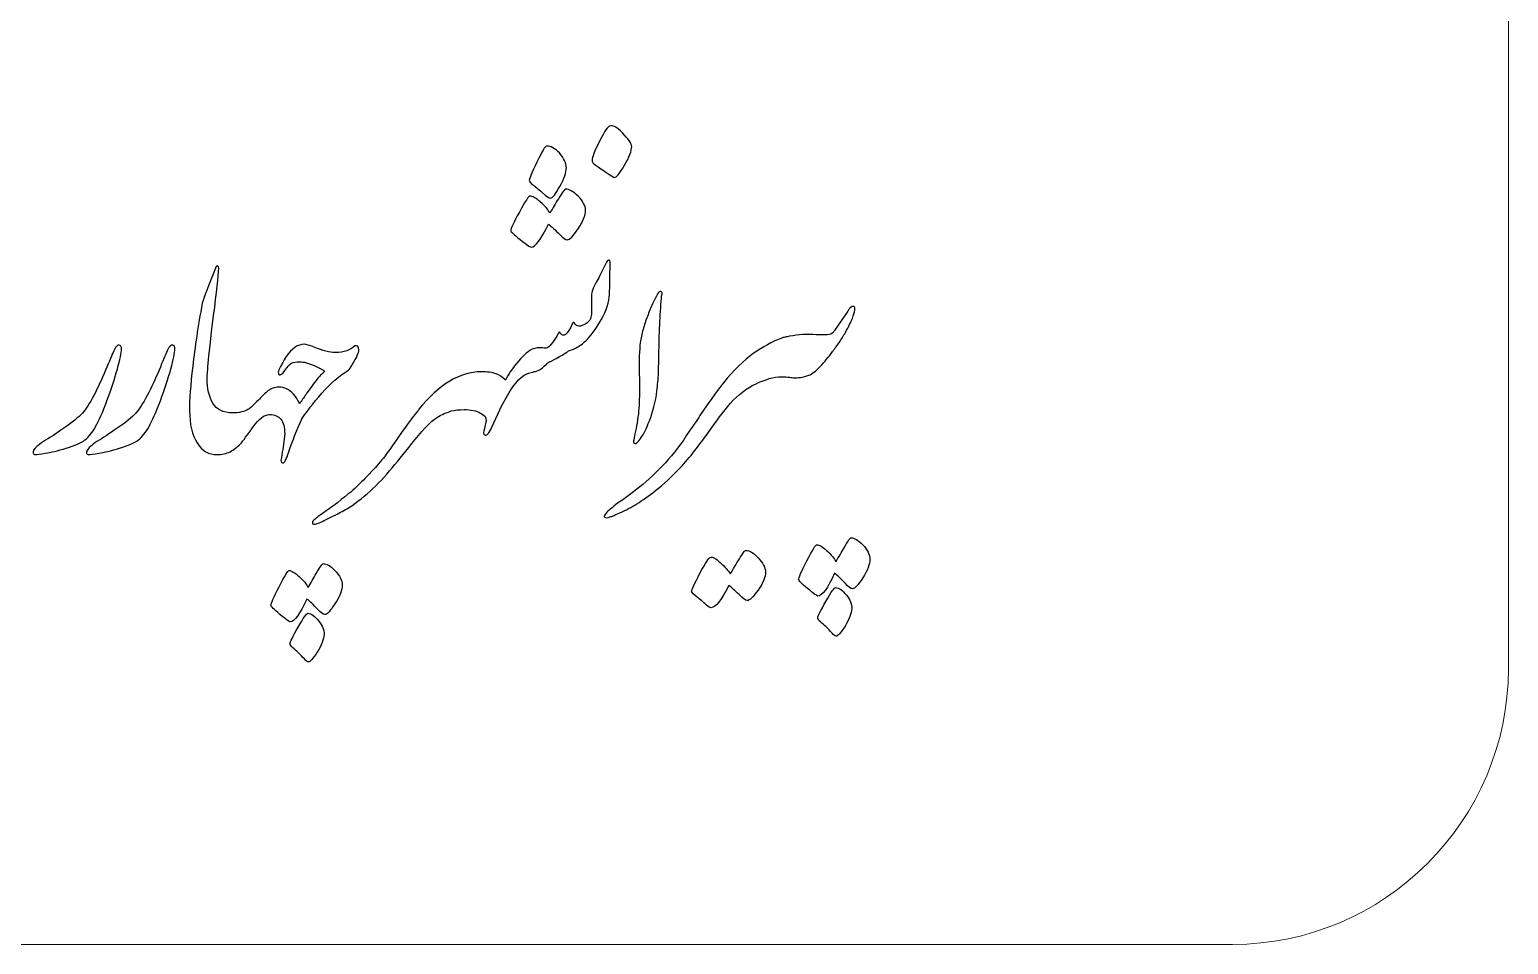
# Model space of a CAD drawing. Header units: millimetres. Extents: x -324 to 397, y -93 to 254.
# Drawn here: x 317.69 to 333.77, y 44.48 to 54.43 of the extents above; entities that cross this region are included whole.
import ezdxf

# ---------------------------------------------------------------- set-up
doc = ezdxf.new("R2010")
doc.units = ezdxf.units.MM
doc.header["$MEASUREMENT"] = 0
doc.layers.add('Layer 1', color=7, linetype='Continuous')

msp = doc.modelspace()

# ---------------------------------------------------------------- linework, layer by layer
at = {"layer": 'Layer 1', "color": 250, "lineweight": 18}
msp.add_open_spline([(296.9672, 84.2841), (296.9672, 84.2841), (330.7672, 84.2841), (330.7672, 84.2841), (332.4195, 84.2841), (333.7672, 82.9364), (333.7672, 81.2841), (333.7672, 81.2841), (333.7672, 47.4841), (333.7672, 47.4841), (333.7672, 45.8318), (332.4195, 44.4841), (330.7672, 44.4841), (330.7672, 44.4841), (296.9672, 44.4841), (296.9672, 44.4841), (295.3149, 44.4841), (293.9672, 45.8318), (293.9672, 47.4841), (293.9672, 47.4841), (293.9672, 81.2841), (293.9672, 81.2841), (293.9672, 82.9364), (295.3149, 84.2841), (296.9672, 84.2841)], degree=3, knots=[0, 0, 0, 0, 0.125, 0.125, 0.125, 0.25, 0.25, 0.25, 0.375, 0.375, 0.375, 0.5, 0.5, 0.5, 0.625, 0.625, 0.625, 0.75, 0.75, 0.75, 0.875, 0.875, 0.875, 1, 1, 1, 1], dxfattribs=at)
at = {"layer": 'Layer 1', "color": 250}
for points, knots in [([(323.8018, 53.0096), (323.8018, 53.0421), (323.829, 53.1124), (323.8849, 53.2213), (323.9402, 53.3302), (323.9757, 53.3839), (323.9923, 53.3839), (324.0248, 53.3975), (324.0717, 53.3726), (324.1337, 53.3098), (324.1957, 53.247), (324.229, 53.1979), (324.2335, 53.1623), (324.2335, 53.1155), (324.2078, 53.0474), (324.1564, 52.9589), (324.1042, 52.8705), (324.0664, 52.8259), (324.043, 52.8259), (324.0339, 52.8304), (324.0037, 52.8501), (323.9515, 52.8848), (323.8985, 52.9189), (323.86, 52.9453), (323.835, 52.9635), (323.8131, 52.9778), (323.8018, 52.9937), (323.8018, 53.0096)], [0, 0, 0, 0, 0.1111111, 0.1111111, 0.1111111, 0.2222222, 0.2222222, 0.2222222, 0.3333333, 0.3333333, 0.3333333, 0.4444444, 0.4444444, 0.4444444, 0.5555556, 0.5555556, 0.5555556, 0.6666667, 0.6666667, 0.6666667, 0.7777778, 0.7777778, 0.7777778, 0.8888889, 0.8888889, 0.8888889, 1, 1, 1, 1]), ([(323.1197, 52.7979), (323.1197, 52.8122), (323.1469, 52.8773), (323.2021, 52.9937), (323.2581, 53.1094), (323.2936, 53.1676), (323.3095, 53.1676), (323.3511, 53.1676), (323.3972, 53.1427), (323.4471, 53.092), (323.497, 53.0361), (323.5227, 52.9824), (323.5227, 52.9302), (323.5227, 52.8818), (323.4993, 52.8145), (323.4524, 52.7291), (323.4063, 52.6429), (323.3723, 52.6005), (323.3496, 52.6005), (323.3367, 52.6005), (323.3072, 52.6209), (323.2611, 52.661), (323.215, 52.7018), (323.1802, 52.7313), (323.156, 52.7487), (323.1318, 52.7661), (323.1197, 52.7828), (323.1197, 52.7979)], [0, 0, 0, 0, 0.1111111, 0.1111111, 0.1111111, 0.2222222, 0.2222222, 0.2222222, 0.3333333, 0.3333333, 0.3333333, 0.4444444, 0.4444444, 0.4444444, 0.5555556, 0.5555556, 0.5555556, 0.6666667, 0.6666667, 0.6666667, 0.7777778, 0.7777778, 0.7777778, 0.8888889, 0.8888889, 0.8888889, 1, 1, 1, 1]), ([(322.9178, 52.2474), (322.9178, 52.2655), (322.9488, 52.3328), (323.0116, 52.4493), (323.0743, 52.5657), (323.1136, 52.624), (323.128, 52.624), (323.1515, 52.624), (323.1893, 52.6028), (323.2399, 52.5597), (323.2914, 52.5173), (323.3254, 52.4765), (323.3428, 52.4379), (323.3753, 52.4916), (323.4063, 52.5431), (323.4358, 52.593), (323.4789, 52.664), (323.5054, 52.6996), (323.5159, 52.6996), (323.5515, 52.6996), (323.5961, 52.6746), (323.6513, 52.624), (323.7042, 52.568), (323.7307, 52.5166), (323.7307, 52.469), (323.7307, 52.4145), (323.7042, 52.3464), (323.6513, 52.2655), (323.5961, 52.1869), (323.5575, 52.1476), (323.5333, 52.1476), (323.5144, 52.1476), (323.4872, 52.1665), (323.4517, 52.2035), (323.4025, 52.255), (323.3624, 52.2928), (323.3299, 52.3162), (323.2483, 52.1506), (323.1847, 52.0682), (323.1394, 52.0682), (323.1288, 52.0682), (323.0895, 52.0954), (323.0206, 52.1498), (322.9518, 52.205), (322.9178, 52.2376), (322.9178, 52.2474)], [0, 0, 0, 0, 0.0666667, 0.0666667, 0.0666667, 0.1333333, 0.1333333, 0.1333333, 0.2, 0.2, 0.2, 0.2666667, 0.2666667, 0.2666667, 0.3333333, 0.3333333, 0.3333333, 0.4, 0.4, 0.4, 0.4666667, 0.4666667, 0.4666667, 0.5333333, 0.5333333, 0.5333333, 0.6, 0.6, 0.6, 0.6666667, 0.6666667, 0.6666667, 0.7333333, 0.7333333, 0.7333333, 0.8, 0.8, 0.8, 0.8666667, 0.8666667, 0.8666667, 0.9333333, 0.9333333, 0.9333333, 1, 1, 1, 1]), ([(320.6219, 50.3648), (320.6432, 50.3965), (320.6655, 50.429), (320.6886, 50.4621), (320.7249, 50.5157), (320.762, 50.5657), (320.799, 50.6133), (320.8361, 50.6602), (320.8678, 50.695), (320.8943, 50.7169), (320.8867, 50.7275), (320.8512, 50.7471), (320.7877, 50.7766), (320.7211, 50.8069), (320.6659, 50.8212), (320.6221, 50.8212), (320.582, 50.8227), (320.5533, 50.8175), (320.5351, 50.8061), (320.5147, 50.7925), (320.4905, 50.766), (320.4625, 50.726), (320.433, 50.6859), (320.4119, 50.6708), (320.4005, 50.6798), (320.3809, 50.6957), (320.3892, 50.732), (320.4247, 50.788), (320.4277, 50.7925), (320.4451, 50.8227), (320.4776, 50.8787), (320.5396, 50.9672), (320.6047, 51.0118), (320.6727, 51.0118), (320.6931, 51.0118), (320.7294, 51.0005), (320.7816, 50.9785), (320.8761, 50.94), (320.951, 50.9211), (321.007, 50.9211), (321.0591, 50.9211), (321.1015, 50.9279), (321.1355, 50.9407), (321.1635, 50.9513), (321.193, 50.9687), (321.2225, 50.9944), (321.252, 51.0027), (321.2663, 50.9876), (321.2663, 50.9475), (321.2663, 50.9195), (321.2436, 50.8689), (321.1975, 50.7948), (321.1786, 50.7592), (321.1635, 50.7381), (321.1537, 50.7305), (321.1491, 50.726), (321.1257, 50.7108), (321.0826, 50.6836), (320.979, 50.6042), (320.8837, 50.5097), (320.7967, 50.4001), (320.7102, 50.2917), (320.6588, 50.2222), (320.642, 50.1925), (320.642, 50.1925), (320.6417, 50.1913), (320.6417, 50.1913), (320.5933, 50.0855), (320.5472, 49.969), (320.5049, 49.842), (320.4784, 49.7611), (320.4572, 49.7203), (320.4428, 49.7203), (320.4262, 49.7203), (320.4187, 49.7308), (320.4187, 49.752), (320.4255, 49.7891), (320.4323, 49.8269), (320.4383, 49.867), (320.4383, 49.867), (320.4602, 50.0371), (320.4602, 50.0371), (320.4602, 50.1104), (320.4466, 50.1641), (320.4194, 50.1966), (320.3922, 50.2299), (320.3514, 50.2466), (320.2962, 50.2466), (320.2387, 50.2466), (320.1789, 50.2019), (320.117, 50.1127), (320.0549, 50.0235), (320.0081, 49.9615), (319.9763, 49.9267), (319.9445, 49.8927), (319.9082, 49.8647), (319.8682, 49.8428), (319.8273, 49.8216), (319.7797, 49.811), (319.7253, 49.811), (319.6345, 49.811), (319.5627, 49.8533), (319.5075, 49.938), (319.453, 50.0235), (319.4258, 50.1407), (319.4258, 50.2912), (319.4258, 50.2912), (319.4259, 50.2916), (319.4259, 50.2916), (319.4259, 50.2916), (319.4235, 50.2919), (319.4235, 50.2919), (319.4251, 50.4069), (319.4372, 50.5679), (319.4598, 50.7736), (319.4833, 50.98), (319.5173, 51.2076), (319.5634, 51.4572), (319.5869, 51.5298), (319.6345, 51.6576), (319.7071, 51.8406), (319.7147, 51.8579), (319.7222, 51.8655), (319.7306, 51.8625), (319.7389, 51.8595), (319.7427, 51.8527), (319.7427, 51.8406), (319.7381, 51.7506), (319.72, 51.5782), (319.6874, 51.3241), (319.6549, 51.07), (319.6345, 50.8961), (319.6277, 50.8016), (319.6202, 50.7071), (319.6164, 50.6556), (319.6164, 50.6466), (319.6164, 50.6466), (319.6163, 50.6458), (319.6163, 50.6458), (319.6163, 50.6458), (319.6164, 50.6458), (319.6164, 50.6458), (319.6164, 50.5309), (319.6375, 50.4386), (319.6791, 50.3691), (319.7215, 50.2995), (319.7926, 50.2647), (319.8931, 50.2647), (319.9657, 50.2647), (320.0232, 50.2783), (320.0663, 50.3048), (320.0807, 50.3131), (320.117, 50.3464), (320.1744, 50.4046), (320.2039, 50.4356), (320.2342, 50.4658), (320.2652, 50.4953), (320.3083, 50.5294), (320.3521, 50.546), (320.396, 50.546), (320.4565, 50.546), (320.5102, 50.5203), (320.5555, 50.4689), (320.585, 50.4318), (320.6047, 50.4038), (320.613, 50.3842), (320.6162, 50.3775), (320.6192, 50.371), (320.6219, 50.3648)], [0, 0, 0, 0, 0.0178571, 0.0178571, 0.0178571, 0.0357143, 0.0357143, 0.0357143, 0.0535714, 0.0535714, 0.0535714, 0.0714286, 0.0714286, 0.0714286, 0.0892857, 0.0892857, 0.0892857, 0.1071429, 0.1071429, 0.1071429, 0.125, 0.125, 0.125, 0.1428571, 0.1428571, 0.1428571, 0.1607143, 0.1607143, 0.1607143, 0.1785714, 0.1785714, 0.1785714, 0.1964286, 0.1964286, 0.1964286, 0.2142857, 0.2142857, 0.2142857, 0.2321429, 0.2321429, 0.2321429, 0.25, 0.25, 0.25, 0.2678571, 0.2678571, 0.2678571, 0.2857143, 0.2857143, 0.2857143, 0.3035714, 0.3035714, 0.3035714, 0.3214286, 0.3214286, 0.3214286, 0.3392857, 0.3392857, 0.3392857, 0.3571429, 0.3571429, 0.3571429, 0.375, 0.375, 0.375, 0.3928571, 0.3928571, 0.3928571, 0.4107143, 0.4107143, 0.4107143, 0.4285714, 0.4285714, 0.4285714, 0.4464286, 0.4464286, 0.4464286, 0.4642857, 0.4642857, 0.4642857, 0.4821429, 0.4821429, 0.4821429, 0.5, 0.5, 0.5, 0.5178571, 0.5178571, 0.5178571, 0.5357143, 0.5357143, 0.5357143, 0.5535714, 0.5535714, 0.5535714, 0.5714286, 0.5714286, 0.5714286, 0.5892857, 0.5892857, 0.5892857, 0.6071429, 0.6071429, 0.6071429, 0.625, 0.625, 0.625, 0.6428571, 0.6428571, 0.6428571, 0.6607143, 0.6607143, 0.6607143, 0.6785714, 0.6785714, 0.6785714, 0.6964286, 0.6964286, 0.6964286, 0.7142857, 0.7142857, 0.7142857, 0.7321429, 0.7321429, 0.7321429, 0.75, 0.75, 0.75, 0.7678571, 0.7678571, 0.7678571, 0.7857143, 0.7857143, 0.7857143, 0.8035714, 0.8035714, 0.8035714, 0.8214286, 0.8214286, 0.8214286, 0.8392857, 0.8392857, 0.8392857, 0.8571429, 0.8571429, 0.8571429, 0.875, 0.875, 0.875, 0.8928571, 0.8928571, 0.8928571, 0.9107143, 0.9107143, 0.9107143, 0.9285714, 0.9285714, 0.9285714, 0.9464286, 0.9464286, 0.9464286, 0.9642857, 0.9642857, 0.9642857, 0.9821429, 0.9821429, 0.9821429, 1, 1, 1, 1]), ([(323.733, 51.2334), (323.7579, 51.2485), (323.7761, 51.2666), (323.7859, 51.2886), (323.7935, 51.3112), (323.7972, 51.3317), (323.7972, 51.3506), (323.7972, 51.3642), (323.7972, 51.3869), (323.7972, 51.4186), (323.7972, 51.4504), (323.7972, 51.4912), (323.7972, 51.5411), (323.7972, 51.5797), (323.8161, 51.6311), (323.8547, 51.6961), (323.8797, 51.7423), (323.9144, 51.8111), (323.959, 51.9026), (323.9711, 51.923), (323.9817, 51.9313), (323.9923, 51.9268), (323.9984, 51.9222), (324.0006, 51.8988), (323.9991, 51.8557), (323.9976, 51.8262), (323.9969, 51.7854), (323.9969, 51.7317), (323.9969, 51.7188), (323.9953, 51.6591), (323.9923, 51.5525), (323.9893, 51.4715), (323.959, 51.3793), (323.9016, 51.278), (323.8411, 51.1729), (323.7844, 51.0957), (323.733, 51.0473), (323.7035, 51.0179), (323.6672, 50.9922), (323.6241, 50.9695), (323.5893, 50.9551), (323.5628, 50.9445), (323.5469, 50.9385), (323.5129, 50.915), (323.4743, 50.8916), (323.432, 50.8681), (323.4078, 50.8545), (323.3768, 50.8386), (323.339, 50.819), (323.3345, 50.819), (323.3163, 50.8046), (323.2853, 50.7751), (323.2543, 50.7441), (323.2248, 50.7252), (323.1968, 50.7192), (323.1825, 50.7154), (323.1689, 50.7116), (323.1567, 50.7086), (323.1454, 50.7056), (323.1348, 50.7033), (323.1258, 50.7018), (323.0418, 50.6798), (322.9609, 50.5967), (322.8823, 50.4538), (322.8823, 50.4538), (322.8817, 50.4534), (322.8817, 50.4534), (322.8817, 50.4534), (322.8225, 50.3464), (322.8225, 50.3464), (322.8225, 50.3464), (322.7136, 50.1089), (322.7136, 50.1089), (322.6811, 50.0401), (322.6539, 50.0114), (322.632, 50.025), (322.6199, 50.031), (322.6199, 50.0545), (322.632, 50.0961), (322.632, 50.0961), (322.6494, 50.1823), (322.6494, 50.1823), (322.6554, 50.2118), (322.635, 50.239), (322.5889, 50.2639), (322.542, 50.2897), (322.483, 50.3017), (322.4112, 50.301), (322.3576, 50.3004), (322.3112, 50.2956), (322.2713, 50.2864), (322.2259, 50.2691), (322.1963, 50.2571), (322.1821, 50.2511), (322.1042, 50.2201), (322.0149, 50.143), (321.9151, 50.0205), (321.8153, 49.898), (321.7299, 49.7921), (321.6573, 49.7036), (321.5083, 49.5131), (321.3404, 49.3558), (321.1544, 49.2318), (321.1113, 49.2068), (321.0637, 49.1811), (321.01, 49.1539), (320.9336, 49.1161), (320.8762, 49.0881), (320.8376, 49.07), (320.8051, 49.0541), (320.7809, 49.0503), (320.7642, 49.0586), (320.7567, 49.0707), (320.7605, 49.0843), (320.7756, 49.0987), (320.7839, 49.1047), (320.7945, 49.1131), (320.8066, 49.1236), (320.8179, 49.132), (320.8315, 49.1425), (320.8467, 49.1539), (320.8467, 49.1539), (321.0327, 49.287), (321.0327, 49.287), (321.1537, 49.383), (321.2255, 49.4435), (321.2497, 49.4692), (321.3178, 49.5327), (321.3654, 49.5819), (321.3934, 49.6174), (321.4244, 49.6439), (321.466, 49.69), (321.5174, 49.7543), (321.5544, 49.7989), (321.6316, 49.9063), (321.748, 50.0757), (321.8146, 50.1687), (321.8675, 50.2398), (321.9076, 50.2889), (321.9076, 50.2889), (321.921, 50.3038), (321.921, 50.3038), (321.921, 50.3038), (321.9182, 50.304), (321.9182, 50.304), (322.1412, 50.5762), (322.3673, 50.7123), (322.5964, 50.7123), (322.6645, 50.7123), (322.7182, 50.7048), (322.7583, 50.6897), (322.7938, 50.6761), (322.8256, 50.6556), (322.8535, 50.6277), (322.856, 50.6252), (322.858, 50.6229), (322.8599, 50.6208), (322.8835, 50.6649), (322.8998, 50.6935), (322.9087, 50.7063), (322.9269, 50.7313), (322.9428, 50.754), (322.9579, 50.7751), (323.0184, 50.853), (323.0743, 50.909), (323.1258, 50.943), (323.1598, 50.9642), (323.1961, 50.974), (323.2346, 50.974), (323.2762, 50.971), (323.2959, 50.9695), (323.2944, 50.9695), (323.3065, 50.9695), (323.3186, 50.974), (323.3322, 50.9831), (323.345, 50.9922), (323.367, 51.0201), (323.3965, 51.067), (323.4169, 51.0995), (323.4312, 51.1222), (323.438, 51.1335), (323.4411, 51.1381), (323.4441, 51.1411), (323.4471, 51.1426), (323.4501, 51.1441), (323.4532, 51.1411), (323.4562, 51.1335), (323.4902, 51.0776), (323.5348, 51.1131), (323.5915, 51.2402), (323.5968, 51.2523), (323.6037, 51.2523), (323.6112, 51.2402), (323.6346, 51.2001), (323.6755, 51.1978), (323.733, 51.2334)], [0, 0, 0, 0, 0.0153846, 0.0153846, 0.0153846, 0.0307692, 0.0307692, 0.0307692, 0.0461538, 0.0461538, 0.0461538, 0.0615385, 0.0615385, 0.0615385, 0.0769231, 0.0769231, 0.0769231, 0.0923077, 0.0923077, 0.0923077, 0.1076923, 0.1076923, 0.1076923, 0.1230769, 0.1230769, 0.1230769, 0.1384615, 0.1384615, 0.1384615, 0.1538462, 0.1538462, 0.1538462, 0.1692308, 0.1692308, 0.1692308, 0.1846154, 0.1846154, 0.1846154, 0.2, 0.2, 0.2, 0.2153846, 0.2153846, 0.2153846, 0.2307692, 0.2307692, 0.2307692, 0.2461538, 0.2461538, 0.2461538, 0.2615385, 0.2615385, 0.2615385, 0.2769231, 0.2769231, 0.2769231, 0.2923077, 0.2923077, 0.2923077, 0.3076923, 0.3076923, 0.3076923, 0.3230769, 0.3230769, 0.3230769, 0.3384615, 0.3384615, 0.3384615, 0.3538462, 0.3538462, 0.3538462, 0.3692308, 0.3692308, 0.3692308, 0.3846154, 0.3846154, 0.3846154, 0.4, 0.4, 0.4, 0.4153846, 0.4153846, 0.4153846, 0.4307692, 0.4307692, 0.4307692, 0.4461538, 0.4461538, 0.4461538, 0.4615385, 0.4615385, 0.4615385, 0.4769231, 0.4769231, 0.4769231, 0.4923077, 0.4923077, 0.4923077, 0.5076923, 0.5076923, 0.5076923, 0.5230769, 0.5230769, 0.5230769, 0.5384615, 0.5384615, 0.5384615, 0.5538462, 0.5538462, 0.5538462, 0.5692308, 0.5692308, 0.5692308, 0.5846154, 0.5846154, 0.5846154, 0.6, 0.6, 0.6, 0.6153846, 0.6153846, 0.6153846, 0.6307692, 0.6307692, 0.6307692, 0.6461538, 0.6461538, 0.6461538, 0.6615385, 0.6615385, 0.6615385, 0.6769231, 0.6769231, 0.6769231, 0.6923077, 0.6923077, 0.6923077, 0.7076923, 0.7076923, 0.7076923, 0.7230769, 0.7230769, 0.7230769, 0.7384615, 0.7384615, 0.7384615, 0.7538462, 0.7538462, 0.7538462, 0.7692308, 0.7692308, 0.7692308, 0.7846154, 0.7846154, 0.7846154, 0.8, 0.8, 0.8, 0.8153846, 0.8153846, 0.8153846, 0.8307692, 0.8307692, 0.8307692, 0.8461538, 0.8461538, 0.8461538, 0.8615385, 0.8615385, 0.8615385, 0.8769231, 0.8769231, 0.8769231, 0.8923077, 0.8923077, 0.8923077, 0.9076923, 0.9076923, 0.9076923, 0.9230769, 0.9230769, 0.9230769, 0.9384615, 0.9384615, 0.9384615, 0.9538462, 0.9538462, 0.9538462, 0.9692308, 0.9692308, 0.9692308, 0.9846154, 0.9846154, 0.9846154, 1, 1, 1, 1]), ([(324.533, 51.0579), (324.53, 50.9521), (324.5277, 50.856), (324.5262, 50.7706), (324.5247, 50.6844), (324.5201, 50.6125), (324.5126, 50.5528), (324.5012, 50.4258), (324.4763, 50.3139), (324.44, 50.2156), (324.4029, 50.1172), (324.3734, 50.0515), (324.3523, 50.019), (324.3311, 49.9864), (324.3137, 49.963), (324.3001, 49.9486), (324.2842, 49.9335), (324.2714, 49.929), (324.2623, 49.9343), (324.254, 49.9388), (324.2509, 49.9479), (324.254, 49.9592), (324.254, 49.9622), (324.2623, 50.0068), (324.2804, 50.0938), (324.2978, 50.18), (324.3092, 50.2639), (324.3137, 50.3448), (324.3182, 50.4258), (324.319, 50.5407), (324.316, 50.6897), (324.3129, 50.8379), (324.3167, 50.9513), (324.3266, 51.0292), (324.3326, 51.0753), (324.3424, 51.1222), (324.3568, 51.1714), (324.3704, 51.2197), (324.3863, 51.2681), (324.4044, 51.315), (324.4218, 51.3627), (324.4407, 51.4073), (324.4604, 51.4496), (324.4808, 51.4912), (324.499, 51.529), (324.5148, 51.5615), (324.5285, 51.5819), (324.5398, 51.5903), (324.5504, 51.5857), (324.561, 51.5812), (324.5655, 51.5729), (324.564, 51.5615), (324.561, 51.5494), (324.5572, 51.5215), (324.5542, 51.4784), (324.5504, 51.4345), (324.5466, 51.3861), (324.5436, 51.3317), (324.5405, 51.278), (324.5383, 51.225), (324.536, 51.1736), (324.5337, 51.1214), (324.533, 51.0836), (324.533, 51.0579)], [0, 0, 0, 0, 0.047619, 0.047619, 0.047619, 0.0952381, 0.0952381, 0.0952381, 0.1428571, 0.1428571, 0.1428571, 0.1904762, 0.1904762, 0.1904762, 0.2380952, 0.2380952, 0.2380952, 0.2857143, 0.2857143, 0.2857143, 0.3333333, 0.3333333, 0.3333333, 0.3809524, 0.3809524, 0.3809524, 0.4285714, 0.4285714, 0.4285714, 0.4761905, 0.4761905, 0.4761905, 0.5238095, 0.5238095, 0.5238095, 0.5714286, 0.5714286, 0.5714286, 0.6190476, 0.6190476, 0.6190476, 0.6666667, 0.6666667, 0.6666667, 0.7142857, 0.7142857, 0.7142857, 0.7619048, 0.7619048, 0.7619048, 0.8095238, 0.8095238, 0.8095238, 0.8571429, 0.8571429, 0.8571429, 0.9047619, 0.9047619, 0.9047619, 0.952381, 0.952381, 0.952381, 1, 1, 1, 1]), ([(326.558, 51.1396), (326.5368, 51.1033), (326.5149, 51.0678), (326.4915, 51.0337), (326.4676, 51.0002), (326.4438, 50.9667), (326.4193, 50.9332), (326.4193, 50.9332), (326.4181, 50.9316), (326.4181, 50.9316), (326.3773, 50.8757), (326.3319, 50.822), (326.2828, 50.7698), (326.2344, 50.7184), (326.1935, 50.6866), (326.1603, 50.6745), (326.127, 50.6632), (326.1028, 50.6564), (326.0884, 50.6549), (326.0604, 50.6488), (326.034, 50.6466), (326.0105, 50.6473), (325.9871, 50.6481), (325.9674, 50.6496), (325.9508, 50.6526), (325.9498, 50.6527), (325.9489, 50.6528), (325.9479, 50.653), (325.9276, 50.6558), (325.8983, 50.6572), (325.8608, 50.6572), (325.8223, 50.6572), (325.7776, 50.6504), (325.7292, 50.6375), (325.6861, 50.6254), (325.6272, 50.6019), (325.5523, 50.5664), (325.4427, 50.5059), (325.3512, 50.4288), (325.2786, 50.3358), (325.2052, 50.2428), (325.1175, 50.1248), (325.0147, 49.9804), (324.9118, 49.8367), (324.8075, 49.7127), (324.7016, 49.6084), (324.595, 49.504), (324.5073, 49.4269), (324.4377, 49.377), (324.3681, 49.3263), (324.3039, 49.284), (324.2449, 49.2492), (324.1859, 49.2144), (324.1224, 49.1834), (324.0543, 49.1554), (324.0483, 49.1524), (324.0415, 49.1494), (324.0324, 49.1463), (324.0218, 49.1418), (324.0105, 49.1373), (323.9969, 49.1335), (323.9719, 49.1229), (323.9507, 49.1229), (323.9349, 49.1335), (323.9303, 49.1403), (323.9371, 49.1546), (323.9545, 49.1751), (323.9772, 49.1985), (324.0188, 49.2348), (324.0808, 49.284), (324.1519, 49.3293), (324.232, 49.3883), (324.3213, 49.4601), (324.4105, 49.5312), (324.502, 49.6182), (324.5957, 49.7187), (324.6895, 49.8201), (324.7787, 49.9373), (324.8627, 50.0704), (324.9028, 50.1233), (324.9406, 50.1785), (324.9761, 50.2367), (325.1077, 50.4265), (325.1924, 50.5452), (325.2309, 50.5906), (325.3428, 50.7297), (325.4517, 50.8364), (325.5561, 50.9097), (325.6612, 50.9838), (325.761, 51.0383), (325.8555, 51.0738), (325.8714, 51.0814), (325.8873, 51.0867), (325.9032, 51.0889), (325.9183, 51.092), (325.9342, 51.095), (325.9508, 51.098), (326.0438, 51.1169), (326.1406, 51.1229), (326.2412, 51.1154), (326.3417, 51.1078), (326.4007, 51.1146), (326.4181, 51.1358), (326.4257, 51.1411), (326.4325, 51.1494), (326.4378, 51.16), (326.4378, 51.16), (326.5845, 51.3725), (326.5845, 51.3725), (326.5958, 51.3899), (326.6034, 51.4005), (326.6064, 51.4035), (326.623, 51.4209), (326.6382, 51.4269), (326.6533, 51.4209), (326.6601, 51.4171), (326.6624, 51.4042), (326.6593, 51.3838), (326.6563, 51.3596), (326.648, 51.3294), (326.6329, 51.2931), (326.6185, 51.256), (326.5928, 51.2046), (326.558, 51.1396)], [0, 0, 0, 0, 0.0243902, 0.0243902, 0.0243902, 0.0487805, 0.0487805, 0.0487805, 0.0731707, 0.0731707, 0.0731707, 0.097561, 0.097561, 0.097561, 0.1219512, 0.1219512, 0.1219512, 0.1463415, 0.1463415, 0.1463415, 0.1707317, 0.1707317, 0.1707317, 0.195122, 0.195122, 0.195122, 0.2195122, 0.2195122, 0.2195122, 0.2439024, 0.2439024, 0.2439024, 0.2682927, 0.2682927, 0.2682927, 0.2926829, 0.2926829, 0.2926829, 0.3170732, 0.3170732, 0.3170732, 0.3414634, 0.3414634, 0.3414634, 0.3658537, 0.3658537, 0.3658537, 0.3902439, 0.3902439, 0.3902439, 0.4146341, 0.4146341, 0.4146341, 0.4390244, 0.4390244, 0.4390244, 0.4634146, 0.4634146, 0.4634146, 0.4878049, 0.4878049, 0.4878049, 0.5121951, 0.5121951, 0.5121951, 0.5365854, 0.5365854, 0.5365854, 0.5609756, 0.5609756, 0.5609756, 0.5853659, 0.5853659, 0.5853659, 0.6097561, 0.6097561, 0.6097561, 0.6341463, 0.6341463, 0.6341463, 0.6585366, 0.6585366, 0.6585366, 0.6829268, 0.6829268, 0.6829268, 0.7073171, 0.7073171, 0.7073171, 0.7317073, 0.7317073, 0.7317073, 0.7560976, 0.7560976, 0.7560976, 0.7804878, 0.7804878, 0.7804878, 0.804878, 0.804878, 0.804878, 0.8292683, 0.8292683, 0.8292683, 0.8536585, 0.8536585, 0.8536585, 0.8780488, 0.8780488, 0.8780488, 0.902439, 0.902439, 0.902439, 0.9268293, 0.9268293, 0.9268293, 0.9512195, 0.9512195, 0.9512195, 0.9756098, 0.9756098, 0.9756098, 1, 1, 1, 1]), ([(318.6855, 50.9589), (318.684, 50.9188), (318.6689, 50.8462), (318.6402, 50.7418), (318.6114, 50.6367), (318.5736, 50.5226), (318.5275, 50.3978), (318.4806, 50.2738), (318.4398, 50.18), (318.4042, 50.1165), (318.3687, 50.053), (318.3301, 50.0046), (318.2878, 49.9713), (318.2454, 49.9388), (318.1781, 49.9078), (318.0844, 49.8806), (317.9906, 49.8533), (317.915, 49.8352), (317.8583, 49.8254), (317.8016, 49.8155), (317.7653, 49.811), (317.7509, 49.811), (317.7358, 49.8125), (317.7267, 49.8186), (317.7244, 49.8284), (317.7214, 49.839), (317.7259, 49.8526), (317.7373, 49.8685), (317.7539, 49.8934), (317.7948, 49.9267), (317.8605, 49.9675), (317.9263, 50.0076), (318.0027, 50.059), (318.0897, 50.1203), (318.1766, 50.1815), (318.2386, 50.2352), (318.2757, 50.2806), (318.3127, 50.3267), (318.3543, 50.3948), (318.4012, 50.487), (318.4473, 50.5785), (318.4897, 50.6708), (318.5275, 50.7638), (318.5645, 50.8568), (318.5917, 50.9203), (318.6084, 50.9543), (318.6243, 50.9884), (318.6417, 51.0042), (318.6613, 51.0027), (318.6772, 50.9997), (318.6855, 50.9853), (318.6855, 50.9589)], [0, 0, 0, 0, 0.0588235, 0.0588235, 0.0588235, 0.1176471, 0.1176471, 0.1176471, 0.1764706, 0.1764706, 0.1764706, 0.2352941, 0.2352941, 0.2352941, 0.2941176, 0.2941176, 0.2941176, 0.3529412, 0.3529412, 0.3529412, 0.4117647, 0.4117647, 0.4117647, 0.4705882, 0.4705882, 0.4705882, 0.5294118, 0.5294118, 0.5294118, 0.5882353, 0.5882353, 0.5882353, 0.6470588, 0.6470588, 0.6470588, 0.7058824, 0.7058824, 0.7058824, 0.7647059, 0.7647059, 0.7647059, 0.8235294, 0.8235294, 0.8235294, 0.8823529, 0.8823529, 0.8823529, 0.9411765, 0.9411765, 0.9411765, 1, 1, 1, 1]), ([(319.2663, 50.9589), (319.2648, 50.9188), (319.2496, 50.8462), (319.2209, 50.7418), (319.1922, 50.6367), (319.1543, 50.5226), (319.1082, 50.3978), (319.0613, 50.2738), (319.0205, 50.18), (318.985, 50.1165), (318.9494, 50.053), (318.9109, 50.0046), (318.8685, 49.9713), (318.8262, 49.9388), (318.7589, 49.9078), (318.6651, 49.8806), (318.5713, 49.8533), (318.4957, 49.8352), (318.439, 49.8254), (318.3823, 49.8155), (318.346, 49.811), (318.3316, 49.811), (318.3165, 49.8125), (318.3074, 49.8186), (318.3052, 49.8284), (318.3021, 49.839), (318.3067, 49.8526), (318.318, 49.8685), (318.3346, 49.8934), (318.3755, 49.9267), (318.4413, 49.9675), (318.5071, 50.0076), (318.5834, 50.059), (318.6704, 50.1203), (318.7574, 50.1815), (318.8194, 50.2352), (318.8564, 50.2806), (318.8935, 50.3267), (318.9351, 50.3948), (318.9819, 50.487), (319.0281, 50.5785), (319.0704, 50.6708), (319.1082, 50.7638), (319.1453, 50.8568), (319.1725, 50.9203), (319.1891, 50.9543), (319.205, 50.9884), (319.2224, 51.0042), (319.2421, 51.0027), (319.2579, 50.9997), (319.2663, 50.9853), (319.2663, 50.9589)], [0, 0, 0, 0, 0.0588235, 0.0588235, 0.0588235, 0.1176471, 0.1176471, 0.1176471, 0.1764706, 0.1764706, 0.1764706, 0.2352941, 0.2352941, 0.2352941, 0.2941176, 0.2941176, 0.2941176, 0.3529412, 0.3529412, 0.3529412, 0.4117647, 0.4117647, 0.4117647, 0.4705882, 0.4705882, 0.4705882, 0.5294118, 0.5294118, 0.5294118, 0.5882353, 0.5882353, 0.5882353, 0.6470588, 0.6470588, 0.6470588, 0.7058824, 0.7058824, 0.7058824, 0.7647059, 0.7647059, 0.7647059, 0.8235294, 0.8235294, 0.8235294, 0.8823529, 0.8823529, 0.8823529, 0.9411765, 0.9411765, 0.9411765, 1, 1, 1, 1]), ([(326.0484, 48.4529), (326.0484, 48.4423), (326.0809, 48.4098), (326.1459, 48.3554), (326.2109, 48.3009), (326.248, 48.2729), (326.2586, 48.2729), (326.3032, 48.2729), (326.3637, 48.3561), (326.4401, 48.521), (326.471, 48.4975), (326.5104, 48.4597), (326.558, 48.4083), (326.592, 48.3713), (326.6177, 48.3531), (326.6351, 48.3531), (326.6586, 48.3531), (326.6956, 48.3924), (326.7463, 48.4703), (326.7977, 48.552), (326.8234, 48.6193), (326.8234, 48.6745), (326.8234, 48.7214), (326.7977, 48.7735), (326.7463, 48.8318), (326.6956, 48.8817), (326.654, 48.9066), (326.62, 48.9066), (326.6094, 48.9066), (326.5837, 48.8703), (326.5421, 48.7985), (326.5142, 48.7478), (326.4847, 48.6971), (326.4537, 48.6457), (326.437, 48.682), (326.4045, 48.7229), (326.3561, 48.766), (326.3077, 48.8098), (326.2714, 48.8318), (326.2472, 48.8318), (326.2344, 48.8318), (326.1981, 48.7728), (326.1376, 48.6556), (326.0778, 48.5376), (326.0484, 48.4703), (326.0484, 48.4529)], [0, 0, 0, 0, 0.0666667, 0.0666667, 0.0666667, 0.1333333, 0.1333333, 0.1333333, 0.2, 0.2, 0.2, 0.2666667, 0.2666667, 0.2666667, 0.3333333, 0.3333333, 0.3333333, 0.4, 0.4, 0.4, 0.4666667, 0.4666667, 0.4666667, 0.5333333, 0.5333333, 0.5333333, 0.6, 0.6, 0.6, 0.6666667, 0.6666667, 0.6666667, 0.7333333, 0.7333333, 0.7333333, 0.8, 0.8, 0.8, 0.8666667, 0.8666667, 0.8666667, 0.9333333, 0.9333333, 0.9333333, 1, 1, 1, 1]), ([(324.8854, 48.3221), (324.8854, 48.313), (324.9073, 48.2911), (324.9504, 48.2555), (324.9942, 48.22), (325.026, 48.1936), (325.0472, 48.1754), (325.0691, 48.1565), (325.0857, 48.1467), (325.0978, 48.1467), (325.1455, 48.1467), (325.209, 48.2276), (325.2884, 48.3886), (325.3209, 48.3644), (325.3587, 48.3319), (325.4011, 48.2888), (325.4442, 48.2457), (325.4737, 48.2246), (325.4903, 48.2246), (325.5152, 48.2246), (325.5546, 48.2624), (325.6075, 48.3372), (325.6619, 48.4144), (325.6892, 48.4809), (325.6892, 48.5368), (325.6861, 48.5845), (325.6597, 48.6344), (325.6083, 48.6888), (325.5576, 48.7425), (325.5137, 48.7697), (325.4767, 48.7697), (325.4646, 48.7697), (325.4411, 48.7395), (325.4048, 48.679), (325.3685, 48.6178), (325.336, 48.5633), (325.3058, 48.5149), (325.2808, 48.5505), (325.2445, 48.5913), (325.1961, 48.6374), (325.1485, 48.6843), (325.1122, 48.7025), (325.0865, 48.6919), (325.0736, 48.6919), (325.0366, 48.6352), (324.9761, 48.5217), (324.9156, 48.4075), (324.8854, 48.341), (324.8854, 48.3221)], [0, 0, 0, 0, 0.0625, 0.0625, 0.0625, 0.125, 0.125, 0.125, 0.1875, 0.1875, 0.1875, 0.25, 0.25, 0.25, 0.3125, 0.3125, 0.3125, 0.375, 0.375, 0.375, 0.4375, 0.4375, 0.4375, 0.5, 0.5, 0.5, 0.5625, 0.5625, 0.5625, 0.625, 0.625, 0.625, 0.6875, 0.6875, 0.6875, 0.75, 0.75, 0.75, 0.8125, 0.8125, 0.8125, 0.875, 0.875, 0.875, 0.9375, 0.9375, 0.9375, 1, 1, 1, 1]), ([(320.3098, 48.1716), (320.3098, 48.161), (320.3423, 48.1285), (320.4073, 48.0741), (320.4716, 48.0196), (320.5094, 47.9924), (320.52, 47.9924), (320.5638, 47.9924), (320.6251, 48.0748), (320.7015, 48.2404), (320.7325, 48.217), (320.7718, 48.1792), (320.8187, 48.1278), (320.8527, 48.0907), (320.8792, 48.0718), (320.8966, 48.0718), (320.92, 48.0718), (320.9571, 48.1111), (321.007, 48.1898), (321.0591, 48.2707), (321.0848, 48.3387), (321.0848, 48.3932), (321.0848, 48.4408), (321.0591, 48.493), (321.007, 48.5505), (320.9571, 48.6011), (320.9147, 48.6261), (320.8807, 48.6261), (320.8708, 48.6261), (320.8451, 48.5898), (320.8035, 48.5172), (320.7756, 48.4673), (320.7461, 48.4159), (320.7151, 48.3644), (320.6985, 48.4015), (320.6659, 48.4416), (320.6175, 48.4854), (320.5684, 48.5285), (320.5321, 48.5505), (320.5086, 48.5505), (320.4958, 48.5505), (320.4587, 48.4915), (320.399, 48.3743), (320.3393, 48.2571), (320.3098, 48.1898), (320.3098, 48.1716)], [0, 0, 0, 0, 0.0666667, 0.0666667, 0.0666667, 0.1333333, 0.1333333, 0.1333333, 0.2, 0.2, 0.2, 0.2666667, 0.2666667, 0.2666667, 0.3333333, 0.3333333, 0.3333333, 0.4, 0.4, 0.4, 0.4666667, 0.4666667, 0.4666667, 0.5333333, 0.5333333, 0.5333333, 0.6, 0.6, 0.6, 0.6666667, 0.6666667, 0.6666667, 0.7333333, 0.7333333, 0.7333333, 0.8, 0.8, 0.8, 0.8666667, 0.8666667, 0.8666667, 0.9333333, 0.9333333, 0.9333333, 1, 1, 1, 1]), ([(326.2563, 48.0385), (326.2563, 48.0249), (326.2661, 48.0098), (326.2865, 47.9916), (326.3062, 47.9743), (326.3259, 47.9569), (326.3448, 47.941), (326.369, 47.916), (326.3916, 47.8918), (326.4136, 47.8699), (326.4302, 47.8495), (326.4438, 47.8381), (326.4559, 47.8366), (326.4733, 47.8366), (326.5058, 47.8729), (326.5535, 47.9455), (326.5988, 48.0204), (326.6238, 48.0839), (326.6261, 48.1361), (326.6291, 48.183), (326.6094, 48.2329), (326.5678, 48.2843), (326.5255, 48.3357), (326.4869, 48.3637), (326.4514, 48.3659), (326.4378, 48.3675), (326.403, 48.3176), (326.3448, 48.2147), (326.2873, 48.1119), (326.2578, 48.0529), (326.2563, 48.0385)], [0, 0, 0, 0, 0.1, 0.1, 0.1, 0.2, 0.2, 0.2, 0.3, 0.3, 0.3, 0.4, 0.4, 0.4, 0.5, 0.5, 0.5, 0.6, 0.6, 0.6, 0.7, 0.7, 0.7, 0.8, 0.8, 0.8, 0.9, 0.9, 0.9, 1, 1, 1, 1]), ([(320.5177, 47.7572), (320.5177, 47.7444), (320.5276, 47.7285), (320.548, 47.7111), (320.5676, 47.693), (320.5873, 47.6763), (320.6062, 47.6597), (320.6296, 47.6347), (320.6531, 47.6113), (320.675, 47.5894), (320.6909, 47.5682), (320.7053, 47.5576), (320.7173, 47.5561), (320.7347, 47.5561), (320.7672, 47.5924), (320.8149, 47.6642), (320.8603, 47.7399), (320.8845, 47.8034), (320.8875, 47.8548), (320.8905, 47.9024), (320.8708, 47.9516), (320.8293, 48.003), (320.7869, 48.0552), (320.7484, 48.0824), (320.7128, 48.0854), (320.6992, 48.0869), (320.6637, 48.0363), (320.6062, 47.9334), (320.5487, 47.8306), (320.5192, 47.7724), (320.5177, 47.7572)], [0, 0, 0, 0, 0.1, 0.1, 0.1, 0.2, 0.2, 0.2, 0.3, 0.3, 0.3, 0.4, 0.4, 0.4, 0.5, 0.5, 0.5, 0.6, 0.6, 0.6, 0.7, 0.7, 0.7, 0.8, 0.8, 0.8, 0.9, 0.9, 0.9, 1, 1, 1, 1])]:
    msp.add_open_spline(points, degree=3, knots=knots, dxfattribs=at)

doc.saveas('drawing.dxf')
